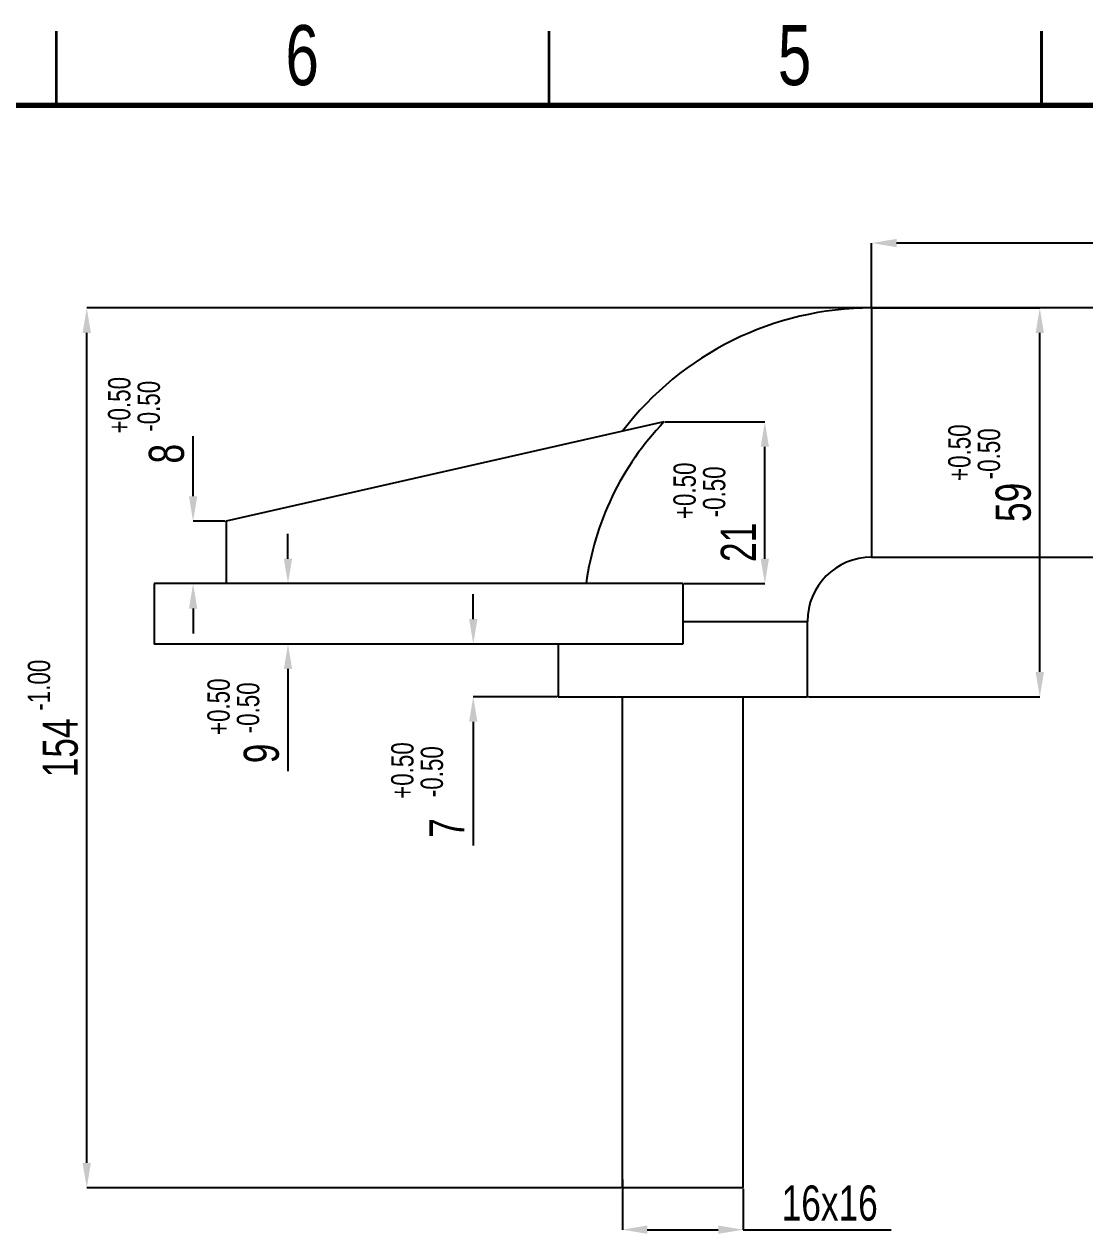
# Model space of a CAD drawing. Header units: millimetres. Extents: x 721 to 1262, y 393 to 775.
# Drawn here: x 856.8 to 997.2, y 615.2 to 775.4 of the extents above; entities that cross this region are included whole.
import ezdxf

# ---------------------------------------------------------------- set-up
doc = ezdxf.new("R2010")
doc.units = ezdxf.units.MM
doc.styles.add('SLDTEXTSTYLE0', font='TXT', dxfattribs={"width": 0.75})
doc.dimstyles.new('SLDDIMSTYLE30', dxfattribs={"dimscale": 2.2, "dimtxt": 2.116667, "dimasz": 1.5, "dimexe": 0, "dimexo": 0.0625, "dimgap": 0.529167, "dimtad": 1, "dimdec": 0, "dimrnd": 1e-09, "dimzin": 12, "dimdsep": 46, "dimtxsty": 'SLDTEXTSTYLE0', "dimcen": 0.09, "dimadec": 0, "dimazin": 3, "dimtfac": 1, "dimtdec": 0, "dimtofl": 0, "dimtmove": 0, "dimatfit": 3, "dimfxl": 1, "dimfrac": 2, "dimtolj": 1, "dimtzin": 12, "dimarcsym": 0})

# ---------------------------------------------------------------- blocks, each defined once
blk = doc.blocks.new('*D8')
at = {"color": 0, "lineweight": -2, "transparency": 16777216}
for p, q in [((968.85, 737.82), (865.08, 737.82)), ((865.08, 624.62), (865.08, 734.52)), ((935.85, 621.32), (865.08, 621.32))]:
    blk.add_line(p, q, dxfattribs=at)
at = {"color": 0, "transparency": 16777216}
for points in [[(864.53, 734.52), (865.63, 734.52), (865.08, 737.82)], [(864.53, 624.62), (865.63, 624.62), (865.08, 621.32)]]:
    blk.add_solid(points, dxfattribs=at)
at = {"layer": 'Defpoints', "color": 0, "transparency": 16777216}
for p in [(865.08, 737.82), (968.99, 737.82), (935.99, 621.32)]:
    blk.add_point(p, dxfattribs=at)
at = {"color": 0, "transparency": 16777216, "insert": (861.59, 679.57), "char_height": 4.657, "attachment_point": 5, "rotation": 90, "style": 'SLDTEXTSTYLE0'}
blk.add_mtext('\\A1;154', dxfattribs=at)
blk = doc.blocks.new('*D10')
at = {"color": 0, "lineweight": -2, "transparency": 16777216}
for p, q in [((968.99, 737.96), (968.99, 746.41)), ((1135.69, 746.41), (972.29, 746.41)), ((1138.99, 737.96), (1138.99, 746.41))]:
    blk.add_line(p, q, dxfattribs=at)
at = {"color": 0, "transparency": 16777216}
for points in [[(972.29, 746.96), (972.29, 745.86), (968.99, 746.41)], [(1135.69, 746.96), (1135.69, 745.86), (1138.99, 746.41)]]:
    blk.add_solid(points, dxfattribs=at)
at = {"layer": 'Defpoints', "color": 0, "transparency": 16777216}
for p in [(968.99, 746.41), (968.99, 737.82), (1138.99, 737.82)]:
    blk.add_point(p, dxfattribs=at)
at = {"color": 0, "transparency": 16777216, "insert": (1053.99, 749.91), "char_height": 4.657, "attachment_point": 5, "style": 'SLDTEXTSTYLE0'}
blk.add_mtext('\\A1;180', dxfattribs=at)
blk = doc.blocks.new('*D11')
at = {"color": 0, "lineweight": -2, "transparency": 16777216}
for p, q in [((969.12, 737.82), (991.25, 737.82)), ((991.25, 689.62), (991.25, 734.52)), ((960.62, 686.32), (991.25, 686.32))]:
    blk.add_line(p, q, dxfattribs=at)
at = {"color": 0, "transparency": 16777216}
for points in [[(990.7, 734.52), (991.8, 734.52), (991.25, 737.82)], [(990.7, 689.62), (991.8, 689.62), (991.25, 686.32)]]:
    blk.add_solid(points, dxfattribs=at)
at = {"layer": 'Defpoints', "color": 0, "transparency": 16777216}
for p in [(968.99, 737.82), (991.25, 737.82), (960.49, 686.32)]:
    blk.add_point(p, dxfattribs=at)
at = {"color": 0, "transparency": 16777216, "insert": (987.76, 712.07), "char_height": 4.657, "attachment_point": 5, "rotation": 90, "style": 'SLDTEXTSTYLE0'}
blk.add_mtext('\\A1;59', dxfattribs=at)
blk = doc.blocks.new('*D12')
at = {"color": 0, "lineweight": -2, "transparency": 16777216}
for p, q in [((916.25, 696.62), (916.25, 699.92)), ((927.35, 693.32), (916.25, 693.32)), ((927.35, 686.32), (916.25, 686.32)), ((916.25, 683.02), (916.25, 666.63))]:
    blk.add_line(p, q, dxfattribs=at)
at = {"color": 0, "transparency": 16777216}
for points in [[(915.7, 696.62), (916.8, 696.62), (916.25, 693.32)], [(915.7, 683.02), (916.8, 683.02), (916.25, 686.32)]]:
    blk.add_solid(points, dxfattribs=at)
at = {"layer": 'Defpoints', "color": 0, "transparency": 16777216}
for p in [(916.25, 693.32), (927.49, 693.32), (927.49, 686.32)]:
    blk.add_point(p, dxfattribs=at)
at = {"color": 0, "transparency": 16777216, "insert": (912.76, 668.96), "char_height": 4.657, "attachment_point": 5, "rotation": 90, "style": 'SLDTEXTSTYLE0'}
blk.add_mtext('\\A1;7', dxfattribs=at)
blk = doc.blocks.new('*D13')
at = {"color": 0, "lineweight": -2, "transparency": 16777216}
for p, q in [((891.72, 704.62), (891.72, 707.92)), ((899.88, 701.32), (891.72, 701.32)), ((899.88, 693.32), (891.72, 693.32)), ((891.72, 690.02), (891.72, 676.5))]:
    blk.add_line(p, q, dxfattribs=at)
at = {"color": 0, "transparency": 16777216}
for points in [[(891.17, 704.62), (892.27, 704.62), (891.72, 701.32)], [(891.17, 690.02), (892.27, 690.02), (891.72, 693.32)]]:
    blk.add_solid(points, dxfattribs=at)
at = {"layer": 'Defpoints', "color": 0, "transparency": 16777216}
for p in [(891.72, 701.32), (900.01, 701.32), (900.01, 693.32)]:
    blk.add_point(p, dxfattribs=at)
at = {"color": 0, "transparency": 16777216, "insert": (888.22, 678.83), "char_height": 4.657, "attachment_point": 5, "rotation": 90, "style": 'SLDTEXTSTYLE0'}
blk.add_mtext('\\A1;9', dxfattribs=at)
blk = doc.blocks.new('*D14')
at = {"color": 0, "lineweight": -2, "transparency": 16777216}
for p, q in [((879.16, 712.89), (879.16, 720.85)), ((883.39, 709.59), (879.16, 709.59)), ((883.39, 701.32), (879.16, 701.32)), ((879.16, 698.02), (879.16, 694.72))]:
    blk.add_line(p, q, dxfattribs=at)
at = {"color": 0, "transparency": 16777216}
for points in [[(878.61, 712.89), (879.71, 712.89), (879.16, 709.59)], [(878.61, 698.02), (879.71, 698.02), (879.16, 701.32)]]:
    blk.add_solid(points, dxfattribs=at)
at = {"layer": 'Defpoints', "color": 0, "transparency": 16777216}
for p in [(879.16, 709.59), (883.52, 709.59), (883.52, 701.32)]:
    blk.add_point(p, dxfattribs=at)
at = {"color": 0, "transparency": 16777216, "insert": (875.66, 718.52), "char_height": 4.657, "attachment_point": 5, "rotation": 90, "style": 'SLDTEXTSTYLE0'}
blk.add_mtext('\\A1;8', dxfattribs=at)
blk = doc.blocks.new('*D15')
at = {"color": 0, "lineweight": -2, "transparency": 16777216}
for p, q in [((941.63, 722.73), (954.85, 722.73)), ((954.85, 704.62), (954.85, 719.43)), ((944.12, 701.32), (954.85, 701.32))]:
    blk.add_line(p, q, dxfattribs=at)
at = {"color": 0, "transparency": 16777216}
for points in [[(954.3, 719.43), (955.4, 719.43), (954.85, 722.73)], [(954.3, 704.62), (955.4, 704.62), (954.85, 701.32)]]:
    blk.add_solid(points, dxfattribs=at)
at = {"layer": 'Defpoints', "color": 0, "transparency": 16777216}
for p in [(941.49, 722.73), (954.85, 722.73), (943.99, 701.32)]:
    blk.add_point(p, dxfattribs=at)
at = {"color": 0, "transparency": 16777216, "insert": (951.35, 706.78), "char_height": 4.657, "attachment_point": 5, "rotation": 90, "style": 'SLDTEXTSTYLE0'}
blk.add_mtext('\\A1;21', dxfattribs=at)
blk = doc.blocks.new('*D19')
at = {"color": 0, "lineweight": -2, "transparency": 16777216}
for p, q in [((935.99, 622.41), (935.99, 615.77)), ((951.99, 621.19), (951.99, 615.77)), ((939.29, 615.77), (948.69, 615.77)), ((951.99, 615.77), (971.59, 615.77))]:
    blk.add_line(p, q, dxfattribs=at)
at = {"color": 0, "transparency": 16777216}
for points in [[(939.29, 616.32), (939.29, 615.22), (935.99, 615.77)], [(948.69, 616.32), (948.69, 615.22), (951.99, 615.77)]]:
    blk.add_solid(points, dxfattribs=at)
at = {"layer": 'Defpoints', "color": 0, "transparency": 16777216}
for p in [(935.99, 622.55), (951.99, 621.32), (935.99, 615.77)]:
    blk.add_point(p, dxfattribs=at)
at = {"color": 0, "transparency": 16777216, "insert": (963.44, 619.27), "char_height": 4.657, "attachment_point": 5, "style": 'SLDTEXTSTYLE0'}
blk.add_mtext('\\A1;16x16', dxfattribs=at)

msp = doc.modelspace()

# ---------------------------------------------------------------- linework, layer by layer
at = {"linetype": 'Continuous', "lineweight": 35}
for p, q in [((861.09, 764.69), (861.09, 774.47)), ((926.28, 764.69), (926.28, 774.47)), ((991.47, 774.47), (991.47, 764.69)), ((991.47, 764.69), (991.47, 774.47))]:
    msp.add_line(p, q, dxfattribs=at)
at = {"linetype": 'Continuous', "lineweight": 70}
msp.add_line((730.71, 764.69), (1252.22, 764.69), dxfattribs=at)
at = {"color": 7, "linetype": 'Continuous', "lineweight": 25}
for p, q in [((1138.99, 737.82), (968.99, 737.82)), ((968.99, 737.82), (968.99, 704.82)), ((941.49, 722.73), (883.52, 709.59)), ((883.52, 709.59), (883.52, 701.32)), ((968.99, 704.82), (1138.99, 704.82)), ((873.99, 701.32), (873.99, 693.32)), ((943.99, 701.32), (873.99, 701.32)), ((943.99, 701.32), (943.99, 696.32)), ((943.99, 696.32), (943.99, 693.32)), ((943.99, 696.32), (960.49, 696.32)), ((960.49, 686.32), (960.49, 696.32)), ((943.99, 693.32), (873.99, 693.32)), ((927.49, 693.32), (927.49, 686.32)), ((927.49, 686.32), (960.49, 686.32)), ((935.99, 621.32), (935.99, 686.32)), ((951.99, 621.32), (951.99, 686.32)), ((951.99, 621.32), (935.99, 621.32))]:
    msp.add_line(p, q, dxfattribs=at)
for radius, start, end in [(41.5, 90, 142.6721), (38.12, 136.1569, 172.464), (8.5, 90, 180)]:
    msp.add_arc((968.99, 696.32), radius, start, end, dxfattribs=at)

# ---------------------------------------------------------------- texts
at = {"linetype": 'Continuous', "lineweight": 0, "char_height": 7.95, "attachment_point": 2, "style": 'SLDTEXTSTYLE0'}
for s, insert in [('6', (893.6, 775.27)), ('5', (958.79, 775.27))]:
    msp.add_mtext(s, dxfattribs=dict(at, insert=insert))
at = {"color": 7, "linetype": 'Continuous', "lineweight": 18, "char_height": 2.953, "attachment_point": 2, "rotation": 89.791, "style": 'SLDTEXTSTYLE0'}
for s, insert in [('\\A1;+0.50', (867.9, 724.94)), ('\\A1;-0.50', (871.81, 724.8)), ('\\A1;+0.50', (979.13, 718.66)), ('\\A1;-0.50', (983.04, 718.51)), ('\\A1;+0.50', (942.75, 713.61)), ('\\A1;-0.50', (946.66, 713.47)), ('\\A1;-1.00', (857.27, 687.87)), ('\\A1;+0.50', (881.05, 685.02)), ('\\A1;-0.50', (884.96, 684.87)), ('\\A1;+0.50', (905.38, 676.57)), ('\\A1;-0.50', (909.29, 676.42))]:
    msp.add_mtext(s, dxfattribs=dict(at, insert=insert))

# ---------------------------------------------------------------- dimensions: what is measured, and where the dimension line sits
dim = msp.add_linear_dim(base=(968.99, 746.41), p1=(1138.99, 737.82), p2=(968.99, 737.82), text='180', dimstyle='SLDDIMSTYLE30')
dim.commit()
dim.dimension.update_dxf_attribs({"geometry": '*D10', "text_midpoint": (1053.99, 749.91)})
for base, p1, text, picture, middle in [((865.08, 737.82), (935.99, 621.32), '154', '*D8', (861.59, 679.57)), ((991.25, 737.82), (960.49, 686.32), '59', '*D11', (987.76, 712.07))]:
    dim = msp.add_linear_dim(base=base, p1=p1, p2=(968.99, 737.82), angle=90, text=text, dimstyle='SLDDIMSTYLE30')
    dim.commit()
    dim.dimension.update_dxf_attribs({"geometry": picture, "text_midpoint": middle})
for base, p1, p2, picture, middle in [((954.85, 722.73), (943.99, 701.32), (941.49, 722.73), '*D15', (954.85, 706.78)), ((879.16, 709.59), (883.52, 701.32), (883.52, 709.59), '*D14', (879.16, 718.52)), ((916.25, 693.32), (927.49, 686.32), (927.49, 693.32), '*D12', (916.25, 668.96))]:
    dim = msp.add_linear_dim(base=base, p1=p1, p2=p2, angle=90, dimstyle='SLDDIMSTYLE30')
    dim.commit()
    dim.dimension.update_dxf_attribs({"geometry": picture, "text_midpoint": middle, "dimtype": 160})
dim = msp.add_linear_dim(base=(891.72, 701.32), p1=(900.01, 693.32), p2=(900.01, 701.32), angle=90, text='9', dimstyle='SLDDIMSTYLE30')
dim.commit()
dim.dimension.update_dxf_attribs({"geometry": '*D13', "text_midpoint": (891.72, 678.83), "dimtype": 160})
dim = msp.add_linear_dim(base=(935.99, 615.77), p1=(951.99, 621.32), p2=(935.99, 622.55), text='16x<>', dimstyle='SLDDIMSTYLE30')
dim.commit()
dim.dimension.update_dxf_attribs({"geometry": '*D19', "text_midpoint": (963.44, 615.77), "dimtype": 160})

doc.saveas('drawing.dxf')
